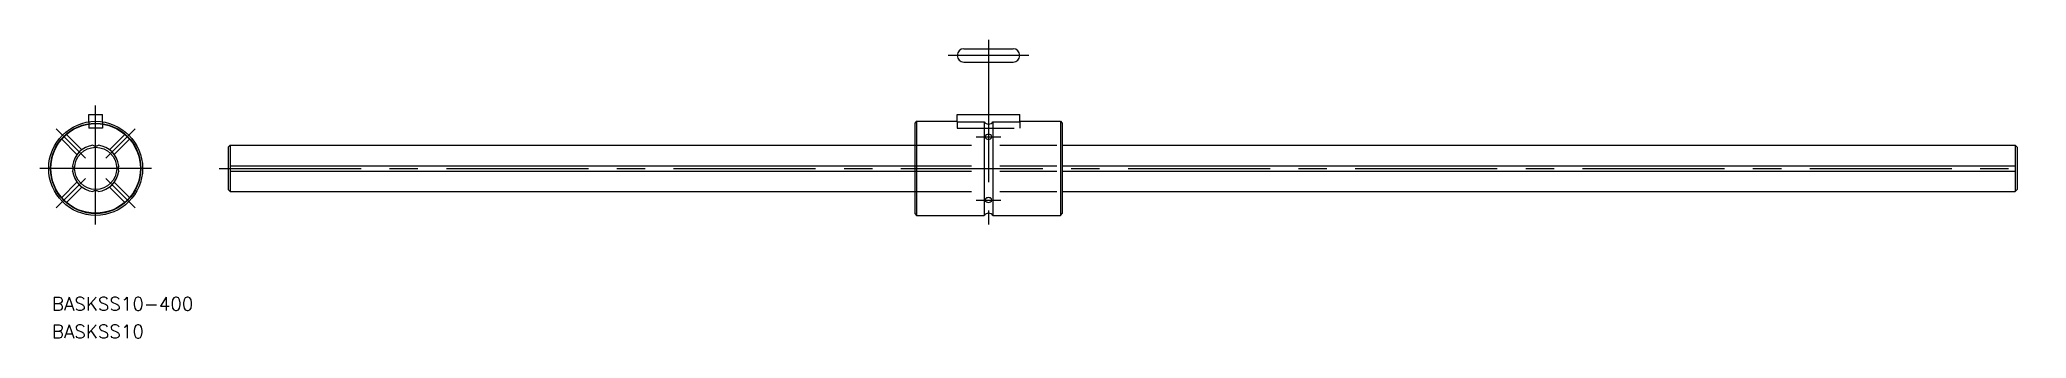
# Model space of a CAD drawing. Extents: x -12 to 432, y -38 to 29.
import ezdxf

# ---------------------------------------------------------------- set-up
doc = ezdxf.new("R2010")
doc.units = 0
doc.linetypes.add('CENTER', pattern=[50.8, 31.75, -6.35, 6.35, -6.35])
doc.linetypes.add('DASHED', pattern=[19.05, 12.7, -6.35])
doc.layers.get('0').update_dxf_attribs({"linetype": 'CONTINUOUS'})
doc.layers.add('CENTER', color=1, linetype='CENTER')
doc.styles.get("Standard").update_dxf_attribs({"font": 'txt.shx', "height": 3, "bigfont": 'bigfont.shx'})

# ---------------------------------------------------------------- blocks, each defined once
blk = doc.blocks.new('*U3')
at = {"color": 7, "linetype": 'CONTINUOUS'}
blk.add_text('BASKSS10-400', height=3, dxfattribs=at).set_placement((-9.79, -31.74))
blk = doc.blocks.new('*U4')
at = {"color": 7, "linetype": 'CONTINUOUS'}
blk.add_text('BASKSS10', height=3, dxfattribs=at).set_placement((-9.79, -37.9))

msp = doc.modelspace()

# ---------------------------------------------------------------- linework, layer by layer
at = {"color": 7, "linetype": 'CONTINUOUS'}
for p, q in [((194.11, 26.7), (205.11, 26.7)), ((194.11, 23.7), (205.11, 23.7)), ((-1.5, 12), (1.5, 12)), ((-1.5, 10.39), (-1.5, 12)), ((1.5, 10.39), (1.5, 12)), ((183.51, 10.5), (183.11, 10.1)), ((183.11, 10.1), (183.11, -10.1)), ((183.51, 10.5), (192.61, 10.5)), ((183.51, 10.5), (183.51, -10.5)), ((192.61, 12), (206.61, 12)), ((192.61, 10.39), (192.61, 12)), ((192.61, 10.39), (198.61, 10.39)), ((198.61, 10.39), (198.61, -10.5)), ((200.61, 10.39), (200.61, -10.5)), ((200.61, 10.39), (206.61, 10.39)), ((206.61, 10.39), (206.61, 12)), ((206.61, 10.5), (215.71, 10.5)), ((215.71, 10.5), (216.11, 10.1)), ((215.71, 10.5), (215.71, -10.5)), ((216.11, 10.1), (216.11, -10.1)), ((29.61, 4.7), (30.08, 5.16)), ((29.61, 4.7), (29.61, -4.7)), ((30.08, 5.16), (183.11, 5.16)), ((30.11, 5.16), (30.11, -5.16)), ((216.11, 5.16), (429.15, 5.16)), ((429.11, 5.16), (429.11, -5.16)), ((429.61, 4.7), (429.15, 5.16)), ((429.61, 4.7), (429.61, -4.7)), ((30.11, 0.6), (183.11, 0.6)), ((216.11, 0.6), (429.11, 0.6)), ((30.11, -0.6), (183.11, -0.6)), ((216.11, -0.6), (429.11, -0.6)), ((29.61, -4.7), (30.08, -5.16)), ((30.08, -5.16), (183.11, -5.16)), ((216.11, -5.16), (429.15, -5.16)), ((429.61, -4.7), (429.15, -5.16)), ((183.11, -10.1), (183.51, -10.5)), ((183.51, -10.5), (198.61, -10.5)), ((200.61, -10.5), (215.71, -10.5)), ((215.71, -10.5), (216.11, -10.1))]:
    msp.add_line(p, q, dxfattribs=at)
at = {"color": 3, "linetype": 'DASHED'}
for p, q in [((-1.5, 10.39), (-1.5, 9)), ((1.5, 9), (-1.5, 9)), ((1.5, 10.39), (1.5, 9)), ((192.61, 10.39), (192.61, 9)), ((192.61, 9), (206.61, 9)), ((206.61, 10.39), (206.61, 9)), ((-7.58, 6.52), (-4.17, 3.11)), ((-6.52, 7.58), (-3.11, 4.17)), ((3.11, 4.17), (6.52, 7.58)), ((4.17, 3.11), (7.58, 6.52)), ((183.11, 5.16), (216.11, 5.16)), ((183.11, 0.6), (216.11, 0.6)), ((-4.17, -3.11), (-7.58, -6.52)), ((-3.11, -4.17), (-6.52, -7.58)), ((3.11, -4.17), (6.52, -7.58)), ((4.17, -3.11), (7.58, -6.52)), ((183.11, -0.6), (216.11, -0.6)), ((183.11, -5.16), (216.11, -5.16))]:
    msp.add_line(p, q, dxfattribs=at)
at = {"color": 7, "linetype": 'CONTINUOUS'}
for radius in [10.5, 10.1, 4.7]:
    msp.add_circle((0, 0), radius, dxfattribs=at)
at = {"color": 3, "linetype": 'CONTINUOUS'}
msp.add_circle((0, 0), 10, dxfattribs=at)
at = {"color": 7, "linetype": 'CONTINUOUS'}
for centre, radius, start, end in [((194.11, 25.2), 1.5, 90, 270), ((205.11, 25.2), 1.5, 270, 90), ((199.61, 11.13), 1.24, 216.3718, 323.6282), ((0, 0), 5.2, 96.6721, 173.3279), ((0, 6.19), 1.19, 239.4886, 300.5114), ((0, 0), 5.2, 6.6721, 83.3279), ((199.35, 7.05), 0.49, 114.1221, 177.0855), ((199.44, 7.12), 0.583, 184.7321, 240.9328), ((199.61, 6.33), 1.25, 68.3073, 111.6927), ((199.61, 7.72), 1.2, 247.8117, 292.1883), ((199.87, 7.05), 0.49, 2.9145, 65.8779), ((199.78, 7.12), 0.583, 299.0672, 355.2679), ((-6.19, 0), 1.19, 329.4886, 30.5114), ((6.19, 0), 1.19, 149.4886, 210.5114), ((0, 0), 5.2, 186.6721, 263.3279), ((0, 0), 5.2, 276.6721, 353.3279), ((0, -6.19), 1.19, 59.4886, 120.5114), ((199.44, -7.12), 0.583, 119.0672, 175.2679), ((199.35, -7.05), 0.49, 182.9145, 245.8779), ((199.61, -6.33), 1.25, 248.3073, 291.6927), ((199.61, -7.72), 1.2, 67.8117, 112.1883), ((199.78, -7.12), 0.583, 4.7321, 60.9328), ((199.87, -7.05), 0.49, 294.1221, 357.0855), ((199.61, -11.25), 1.25, 36.8699, 143.1301)]:
    msp.add_arc(centre, radius, start, end, dxfattribs=at)
at = {"layer": 'CENTER', "color": 1, "linetype": 'CENTER'}
for p, q in [((199.61, 28.7), (199.61, -12.5)), ((208.61, 25.2), (190.61, 25.2)), ((0, -12.5), (0, 14)), ((-8.84, 8.84), (-2.26, 2.26)), ((2.26, 2.26), (8.84, 8.84)), ((196.87, 7.07), (202.36, 7.07)), ((12.5, 0), (-12.5, 0)), ((27.61, 0), (431.61, 0)), ((-2.26, -2.26), (-8.84, -8.84)), ((2.26, -2.26), (8.84, -8.84)), ((196.87, -7.07), (202.36, -7.07))]:
    msp.add_line(p, q, dxfattribs=at)

# ---------------------------------------------------------------- block references
at = {"color": 7, "linetype": 'CONTINUOUS'}
for name in ['*U3', '*U4']:
    msp.add_blockref(name, (0, 0), dxfattribs=at)

doc.saveas('drawing.dxf')
